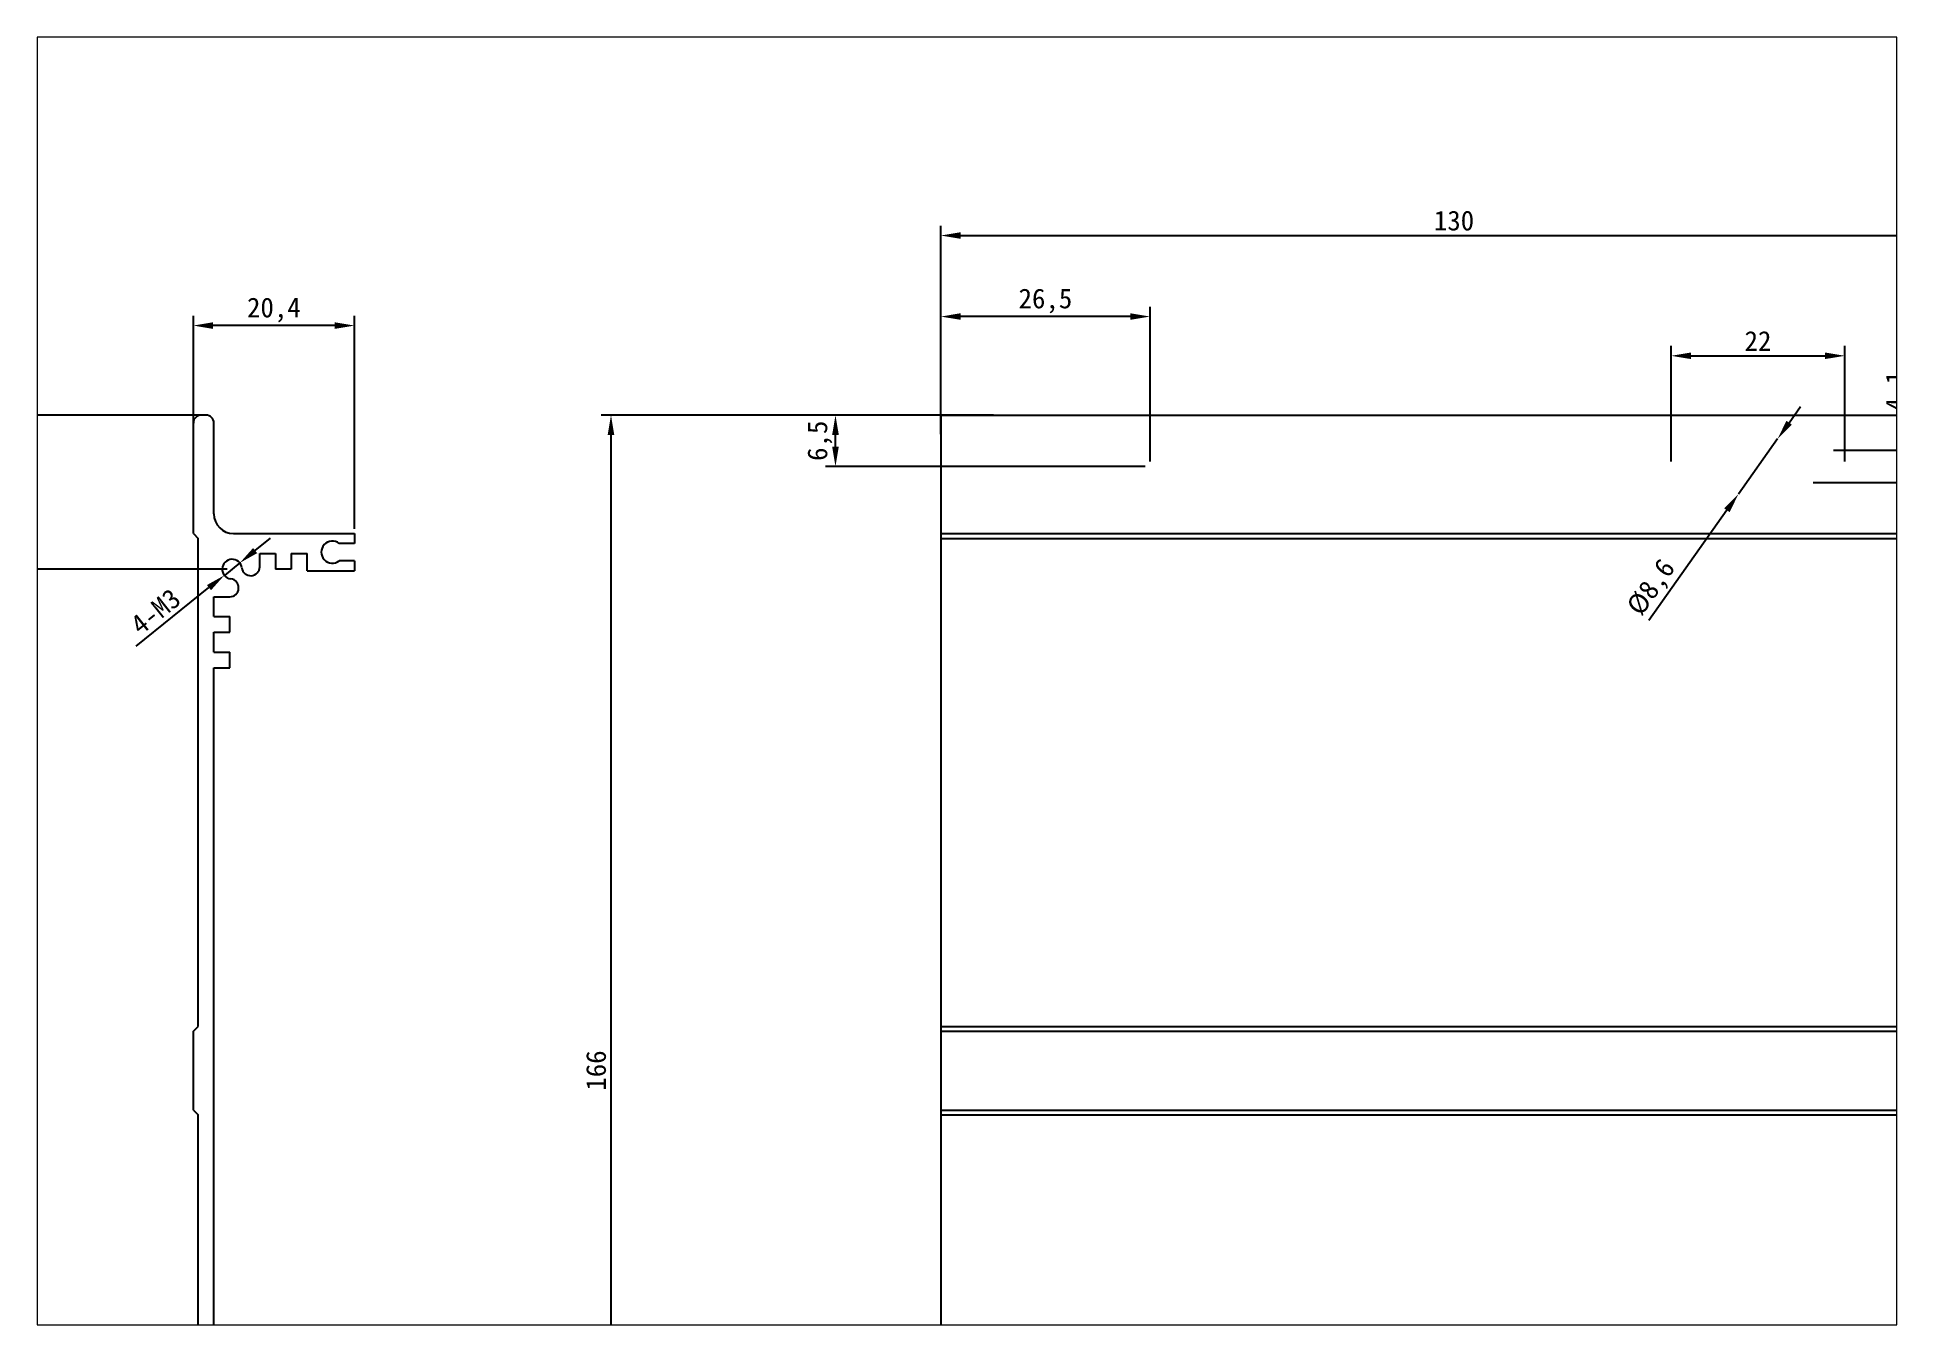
# Paper-space layout '布局2' of a CAD drawing. Header units: millimetres. Extents: x 29 to 259, y 20 to 179.
# The model-space entities are those that its viewports show. They can reach past a viewport. Long polylines and large blocks are cut down to what shows.
import ezdxf

# ---------------------------------------------------------------- set-up
doc = ezdxf.new("R2010")
doc.units = ezdxf.units.MM
doc.dimstyles.new('ISO-25', dxfattribs={"dimtxt": 2.5, "dimasz": 2.5, "dimexe": 1.25, "dimexo": 0.625, "dimtad": 1, "dimtxsty": 'Standard', "dimcen": 2.5, "dimadec": 0, "dimazin": 0, "dimtfac": 1, "dimtmove": 0, "dimatfit": 3, "dimfxl": 0, "dimarcsym": 0})

# ---------------------------------------------------------------- blocks, each defined once
blk = doc.blocks.new('*D97')
at = {"color": 0, "lineweight": -2}
for p, q in [((1270.11, 490.6), (1270.11, 513.97)), ((1400.11, 490.6), (1400.11, 513.97)), ((1272.61, 512.72), (1397.61, 512.72))]:
    blk.add_line(p, q, dxfattribs=at)
at = {"color": 0}
for points in [[(1272.61, 513.14), (1272.61, 512.31), (1270.11, 512.72)], [(1397.61, 512.31), (1397.61, 513.14), (1400.11, 512.72)]]:
    blk.add_solid(points, dxfattribs=at)
at = {"layer": 'Defpoints', "color": 0}
for p in [(1400.11, 512.72), (1270.11, 489.98), (1400.11, 489.98)]:
    blk.add_point(p, dxfattribs=at)
at = {"color": 0, "insert": (1335.11, 514.6), "char_height": 2.5, "attachment_point": 5}
blk.add_mtext('130', dxfattribs=at)
blk = doc.blocks.new('*D98')
at = {"color": 0, "lineweight": -2}
for p, q in [((1176.12, 489.98), (1141.26, 489.98)), ((1142.51, 487.48), (1142.51, 326.48)), ((1176.12, 323.98), (1141.26, 323.98))]:
    blk.add_line(p, q, dxfattribs=at)
at = {"color": 0}
for points in [[(1142.92, 487.48), (1142.09, 487.48), (1142.51, 489.98)], [(1142.09, 326.48), (1142.92, 326.48), (1142.51, 323.98)]]:
    blk.add_solid(points, dxfattribs=at)
at = {"layer": 'Defpoints', "color": 0}
for p in [(1176.74, 489.98), (1142.51, 323.98), (1176.74, 323.98)]:
    blk.add_point(p, dxfattribs=at)
at = {"color": 0, "insert": (1140.63, 406.98), "char_height": 2.5, "attachment_point": 5, "rotation": 90}
blk.add_mtext('166', dxfattribs=at)
blk = doc.blocks.new('*D99')
at = {"color": 0, "lineweight": -2}
for p, q in [((1179.72, 470.48), (1153.67, 470.48)), ((1154.92, 467.98), (1154.92, 345.98)), ((1179.72, 343.48), (1153.67, 343.48))]:
    blk.add_line(p, q, dxfattribs=at)
at = {"color": 0}
for points in [[(1155.34, 467.98), (1154.51, 467.98), (1154.92, 470.48)], [(1154.51, 345.98), (1155.34, 345.98), (1154.92, 343.48)]]:
    blk.add_solid(points, dxfattribs=at)
at = {"layer": 'Defpoints', "color": 0}
for p in [(1180.34, 470.48), (1154.92, 343.48), (1180.34, 343.48)]:
    blk.add_point(p, dxfattribs=at)
at = {"color": 0, "insert": (1153.05, 406.98), "char_height": 2.5, "attachment_point": 5, "rotation": 90}
blk.add_mtext('127', dxfattribs=at)
blk = doc.blocks.new('*D100')
at = {"color": 0, "lineweight": -2}
for p, q in [((1269.49, 489.98), (1227.09, 489.98)), ((1228.34, 326.48), (1228.34, 487.48)), ((1269.49, 323.98), (1227.09, 323.98))]:
    blk.add_line(p, q, dxfattribs=at)
at = {"color": 0}
for points in [[(1228.75, 487.48), (1227.92, 487.48), (1228.34, 489.98)], [(1227.92, 326.48), (1228.75, 326.48), (1228.34, 323.98)]]:
    blk.add_solid(points, dxfattribs=at)
at = {"layer": 'Defpoints', "color": 0}
for p in [(1228.34, 489.98), (1270.11, 489.98), (1270.11, 323.98)]:
    blk.add_point(p, dxfattribs=at)
at = {"color": 0, "insert": (1226.46, 406.98), "char_height": 2.5, "attachment_point": 5, "rotation": 90}
blk.add_mtext('166', dxfattribs=at)
blk = doc.blocks.new('*D102')
at = {"color": 0, "lineweight": -2}
for p, q in [((1175.44, 487.12), (1175.44, 502.57)), ((1195.84, 475.6), (1195.84, 502.57)), ((1193.34, 501.32), (1177.94, 501.32))]:
    blk.add_line(p, q, dxfattribs=at)
at = {"color": 0}
for points in [[(1177.94, 501.74), (1177.94, 500.9), (1175.44, 501.32)], [(1193.34, 500.9), (1193.34, 501.74), (1195.84, 501.32)]]:
    blk.add_solid(points, dxfattribs=at)
at = {"layer": 'Defpoints', "color": 0}
for p in [(1175.44, 501.32), (1175.44, 486.49), (1195.84, 474.98)]:
    blk.add_point(p, dxfattribs=at)
at = {"color": 0, "insert": (1185.64, 503.29), "char_height": 2.5, "attachment_point": 5}
blk.add_mtext('20,4', dxfattribs=at)
blk = doc.blocks.new('*D103')
at = {"color": 0, "lineweight": -2}
for p, q in [((1183.27, 472.82), (1185.22, 474.38)), ((1181.32, 471.26), (1179.37, 469.69)), ((1168.19, 460.74), (1177.42, 468.13))]:
    blk.add_line(p, q, dxfattribs=at)
at = {"color": 0}
for points in [[(1183.01, 473.15), (1183.53, 472.5), (1181.32, 471.26)], [(1177.68, 467.81), (1177.16, 468.46), (1179.37, 469.69)]]:
    blk.add_solid(points, dxfattribs=at)
at = {"layer": 'Defpoints', "color": 0}
for p in [(1181.32, 471.26), (1179.37, 469.69)]:
    blk.add_point(p, dxfattribs=at)
at = {"color": 0, "insert": (1170.65, 465.11), "char_height": 2.5, "attachment_point": 5, "rotation": 38.7047}
blk.add_mtext('4-M3', dxfattribs=at)
blk = doc.blocks.new('*D104')
at = {"color": 0, "lineweight": -2}
for p, q in [((1270.11, 487.56), (1270.11, 503.71)), ((1294.11, 502.46), (1272.61, 502.46)), ((1296.61, 484.1), (1296.61, 503.71))]:
    blk.add_line(p, q, dxfattribs=at)
at = {"color": 0}
for points in [[(1272.61, 502.88), (1272.61, 502.05), (1270.11, 502.46)], [(1294.11, 502.05), (1294.11, 502.88), (1296.61, 502.46)]]:
    blk.add_solid(points, dxfattribs=at)
at = {"layer": 'Defpoints', "color": 0}
for p in [(1270.11, 502.46), (1270.11, 486.94), (1296.61, 483.48)]:
    blk.add_point(p, dxfattribs=at)
at = {"color": 0, "insert": (1283.36, 504.43), "char_height": 2.5, "attachment_point": 5}
blk.add_mtext('26,5', dxfattribs=at)
blk = doc.blocks.new('*D105')
at = {"color": 0, "lineweight": -2}
for p, q in [((1276.78, 489.98), (1255.52, 489.98)), ((1256.77, 485.98), (1256.77, 487.48)), ((1295.99, 483.48), (1255.52, 483.48))]:
    blk.add_line(p, q, dxfattribs=at)
at = {"color": 0}
for points in [[(1257.19, 487.48), (1256.35, 487.48), (1256.77, 489.98)], [(1256.35, 485.98), (1257.19, 485.98), (1256.77, 483.48)]]:
    blk.add_solid(points, dxfattribs=at)
at = {"layer": 'Defpoints', "color": 0}
for p in [(1256.77, 489.98), (1277.4, 489.98), (1296.61, 483.48)]:
    blk.add_point(p, dxfattribs=at)
at = {"color": 0, "insert": (1254.8, 486.73), "char_height": 2.5, "attachment_point": 5, "rotation": 90}
blk.add_mtext('6,5', dxfattribs=at)
blk = doc.blocks.new('*D106')
at = {"color": 0, "lineweight": -2}
for p, q in [((1362.61, 484.1), (1362.61, 498.74)), ((1365.11, 497.49), (1382.11, 497.49)), ((1384.61, 484.1), (1384.61, 498.74))]:
    blk.add_line(p, q, dxfattribs=at)
at = {"color": 0}
for points in [[(1365.11, 497.91), (1365.11, 497.08), (1362.61, 497.49)], [(1382.11, 497.08), (1382.11, 497.91), (1384.61, 497.49)]]:
    blk.add_solid(points, dxfattribs=at)
at = {"layer": 'Defpoints', "color": 0}
for p in [(1384.61, 497.49), (1362.61, 483.48), (1384.61, 483.48)]:
    blk.add_point(p, dxfattribs=at)
at = {"color": 0, "insert": (1373.61, 499.37), "char_height": 2.5, "attachment_point": 5}
blk.add_mtext('22', dxfattribs=at)
blk = doc.blocks.new('*D107')
at = {"color": 0, "lineweight": -2}
for p, q in [((1393.32, 488.03), (1393.32, 495.53)), ((1383.19, 485.53), (1394.57, 485.53)), ((1393.32, 481.43), (1393.32, 485.53)), ((1380.6, 481.43), (1394.57, 481.43)), ((1393.32, 478.93), (1393.32, 476.43))]:
    blk.add_line(p, q, dxfattribs=at)
at = {"color": 0}
for points in [[(1392.91, 488.03), (1393.74, 488.03), (1393.32, 485.53)], [(1393.74, 478.93), (1392.91, 478.93), (1393.32, 481.43)]]:
    blk.add_solid(points, dxfattribs=at)
at = {"layer": 'Defpoints', "color": 0}
for p in [(1382.56, 485.53), (1393.32, 485.53), (1379.98, 481.43)]:
    blk.add_point(p, dxfattribs=at)
at = {"color": 0, "insert": (1391.35, 493.03), "char_height": 2.5, "attachment_point": 5, "rotation": 90}
blk.add_mtext('4,1', dxfattribs=at)
blk = doc.blocks.new('*D108')
at = {"color": 0, "lineweight": -2}
for p, q in [((1377.55, 489.02), (1378.99, 491.06)), ((1376.1, 486.98), (1371.13, 479.97)), ((1369.68, 477.93), (1359.78, 463.96))]:
    blk.add_line(p, q, dxfattribs=at)
at = {"color": 0}
for points in [[(1377.21, 489.26), (1377.89, 488.78), (1376.1, 486.98)], [(1370.02, 477.69), (1369.34, 478.17), (1371.13, 479.97)]]:
    blk.add_solid(points, dxfattribs=at)
at = {"layer": 'Defpoints', "color": 0}
for p in [(1376.1, 486.98), (1371.13, 479.97)]:
    blk.add_point(p, dxfattribs=at)
at = {"color": 0, "insert": (1360.26, 468.04), "char_height": 2.5, "attachment_point": 5, "rotation": 54.666}
blk.add_mtext('%%c8,6', dxfattribs=at)

msp = doc.modelspace()

# ---------------------------------------------------------------- linework, layer by layer
for p, q in [((1177.043, 489.975), (1176.443, 489.975)), ((1270.114, 489.975), (1400.114, 489.975)), ((1270.114, 489.975), (1270.114, 323.975)), ((1175.443, 474.975), (1175.443, 488.975)), ((1178.043, 477.475), (1178.043, 488.975)), ((1175.443, 474.975), (1176.043, 474.375)), ((1176.043, 412.575), (1176.043, 474.375)), ((1180.543, 474.975), (1195.843, 474.975)), ((1195.843, 473.725), (1193.909, 473.725)), ((1195.843, 474.975), (1195.843, 473.725)), ((1270.114, 474.975), (1400.114, 474.975)), ((1270.114, 474.375), (1400.114, 474.375)), ((1183.843, 470.775), (1183.843, 472.475)), ((1183.843, 472.475), (1185.842, 472.475)), ((1185.842, 472.475), (1185.842, 470.475)), ((1187.842, 472.475), (1189.843, 472.475)), ((1187.842, 472.475), (1187.842, 470.475)), ((1189.843, 470.275), (1189.843, 472.475)), ((1195.843, 471.525), (1193.909, 471.525)), ((1195.843, 471.525), (1195.843, 470.275)), ((1187.842, 470.475), (1185.842, 470.475)), ((1189.843, 470.275), (1195.843, 470.275)), ((1178.043, 464.475), (1178.043, 466.975)), ((1178.043, 466.975), (1180.043, 466.975)), ((1178.043, 464.475), (1180.043, 464.475)), ((1180.043, 462.475), (1180.043, 464.475)), ((1178.043, 459.975), (1178.043, 462.475)), ((1178.043, 462.475), (1180.043, 462.475)), ((1178.043, 459.975), (1180.043, 459.975)), ((1180.043, 457.975), (1180.043, 459.975)), ((1178.043, 355.975), (1178.043, 457.975)), ((1178.043, 457.975), (1180.043, 457.975)), ((1175.443, 411.975), (1176.043, 412.575)), ((1270.114, 412.575), (1400.114, 412.575)), ((1175.443, 401.975), (1175.443, 411.975)), ((1270.114, 411.975), (1400.114, 411.975)), ((1175.443, 401.975), (1176.043, 401.375)), ((1176.043, 339.575), (1176.043, 401.375)), ((1270.114, 401.975), (1400.114, 401.975)), ((1270.114, 401.375), (1400.114, 401.375))]:
    msp.add_line(p, q)
for centre, radius, start, end in [((1176.443, 488.975), 1, 90, 180), ((1177.043, 488.975), 1, 0, 90), ((1180.543, 477.475), 2.5, 180, 270), ((1193.043, 472.625), 1.4, 51.78679, 308.21321), ((1180.343, 470.475), 1.25, 7.21421, 262.78579), ((1180.043, 468.11), 1.134, 270, 82.78579), ((1182.708, 470.775), 1.134, 187.21421, 0)]:
    msp.add_arc(centre, radius, start, end)

# ---------------------------------------------------------------- dimensions: what is measured, and where the dimension line sits
for base, p1, p2, picture, middle in [((1400.114, 512.724), (1270.114, 489.975), (1400.114, 489.975), '*D97', (1335.114, 514.599)), ((1175.443, 501.319), (1195.843, 474.975), (1175.443, 486.494), '*D102', (1185.643, 503.29)), ((1270.114, 502.462), (1296.614, 483.475), (1270.114, 486.938), '*D104', (1283.364, 504.433)), ((1384.614, 497.495), (1362.614, 483.475), (1384.614, 483.475), '*D106', (1373.614, 499.37))]:
    dim = msp.add_linear_dim(base=base, p1=p1, p2=p2, dimstyle='ISO-25')
    dim.commit()
    dim.dimension.update_dxf_attribs({"geometry": picture, "text_midpoint": middle})
for base, p1, p2, picture, middle in [((1393.323, 485.525), (1379.979, 481.425), (1382.564, 485.525), '*D107', (1391.352, 493.025)), ((1228.337, 489.975), (1270.114, 323.975), (1270.114, 489.975), '*D100', (1226.462, 406.975)), ((1256.771, 489.975), (1296.614, 483.475), (1277.401, 489.975), '*D105', (1254.8, 486.725))]:
    dim = msp.add_linear_dim(base=base, p1=p1, p2=p2, angle=90, dimstyle='ISO-25')
    dim.commit()
    dim.dimension.update_dxf_attribs({"geometry": picture, "text_midpoint": middle})
for base, p1, p2, picture, middle in [((1142.506, 323.975), (1176.743, 489.975), (1176.743, 323.975), '*D98', (1142.506, 406.975)), ((1154.925, 343.475), (1180.343, 470.475), (1180.343, 343.475), '*D99', (1154.925, 406.975))]:
    dim = msp.add_linear_dim(base=base, p1=p1, p2=p2, angle=90, dimstyle='ISO-25')
    dim.commit()
    dim.dimension.update_dxf_attribs({"geometry": picture, "text_midpoint": middle, "dimtype": 160})
dim = msp.add_diameter_dim_2p(p1=(1376.101, 486.983), p2=(1371.127, 479.967), dimstyle='ISO-25')
dim.commit()
dim.dimension.update_dxf_attribs({"geometry": '*D108', "text_midpoint": (1361.866, 466.905), "dimtype": 163})
dim = msp.add_diameter_dim_2p(p1=(1181.318, 471.257), p2=(1179.367, 469.694), text='4-M3', dimstyle='ISO-25')
dim.commit()
dim.dimension.update_dxf_attribs({"geometry": '*D103', "text_midpoint": (1170.654, 465.114)})

psp = doc.layouts.new('布局2')

# ---------------------------------------------------------------- viewports
at = {"layer": '0'}
psp.add_viewport(center=(143.65, 99.45), size=(229.84, 159.1225), view_center_point=(1273.431, 456.307), view_height=163.06458, dxfattribs=at)

doc.saveas('drawing.dxf')
